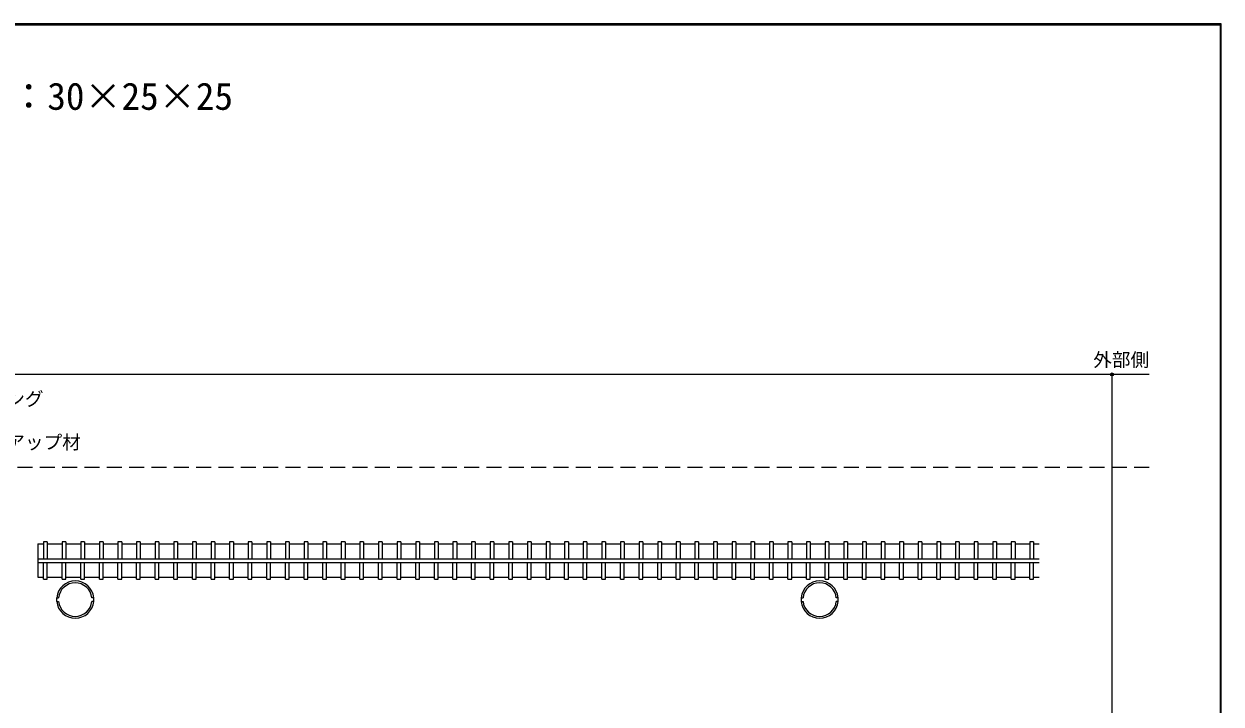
# Model space of a CAD drawing. Units: millimetres at full size, sheet at 1:2; details may follow other scales. Extents: x -280 to 891, y -194 to 194.
# Drawn here: x -41.3 to 280.3, y 11.4 to 194.2 of the extents above; entities that cross this region are included whole.
import ezdxf
from ezdxf.enums import TextEntityAlignment as Align

# ---------------------------------------------------------------- set-up
doc = ezdxf.new("R2010")
doc.units = ezdxf.units.MM
doc.header["$LTSCALE"] = 2
doc.header["$PDMODE"] = 32
doc.header["$PDSIZE"] = 0.8
doc.linetypes.add('DASHED2', pattern=[3, 2, -1])
doc.layers.add('0-0_', color=7, linetype='Continuous', lineweight=9)
doc.layers.add('1-0_', color=5, linetype='Continuous', lineweight=9)
doc.styles.add('ＭＳ ゴシック', font='')
doc.styles.get('ＭＳ ゴシック').set_extended_font_data('MS Gothic')

msp = doc.modelspace()

# ---------------------------------------------------------------- linework, layer by layer
at = {"layer": '0-0_'}
for p, q in [((-280, 193.9), (280, 193.9)), ((280.28, -194.18), (280.28, 194.18))]:
    msp.add_line(p, q, dxfattribs=at)
for points in [[(280.28, 194.18), (-280.28, 194.18), (-280.28, -194.18)], [(280, 193.9), (280, -193.9), (-280, -193.9)]]:
    msp.add_lwpolyline(points, dxfattribs=at)
at = {"layer": '1-0_', "color": 7}
for p, q in [((260.95, 100), (-72.55, 100)), ((250.95, 100), (250.95, -100))]:
    msp.add_line(p, q, dxfattribs=at)
at = {"layer": '1-0_', "color": 7, "linetype": 'DASHED2'}
msp.add_line((260.95, 75), (-240.95, 75), dxfattribs=at)
at = {"layer": '1-0_'}
for p, q in [((-36.062, 55), (-36.062, 50.5)), ((-35.062, 55), (-36.062, 55)), ((-35.062, 55), (-35.062, 50.5)), ((-31.062, 55), (-31.062, 50.5)), ((-30.062, 55), (-31.062, 55)), ((-30.062, 55), (-30.062, 50.5)), ((-25.062, 55), (-26.062, 55)), ((-26.062, 55), (-26.062, 50.5)), ((-25.062, 55), (-25.062, 50.5)), ((-21.062, 55), (-21.062, 50.5)), ((-20.063, 55), (-21.062, 55)), ((-20.063, 55), (-20.063, 50.5)), ((-15.062, 55), (-16.062, 55)), ((-16.062, 55), (-16.062, 50.5)), ((-15.062, 55), (-15.062, 50.5)), ((-10.062, 55), (-11.062, 55)), ((-11.062, 55), (-11.062, 50.5)), ((-10.062, 55), (-10.062, 50.5)), ((-6.062, 55), (-6.062, 50.5)), ((-5.063, 55), (-6.062, 55)), ((-5.063, 55), (-5.063, 50.5)), ((-1.062, 55), (-1.062, 50.5)), ((-0.062, 55), (-1.062, 55)), ((-0.062, 55), (-0.062, 50.5)), ((4.938, 55), (3.938, 55)), ((3.938, 55), (3.938, 50.5)), ((4.938, 55), (4.938, 50.5)), ((9.938, 55), (8.938, 55)), ((8.938, 55), (8.938, 50.5)), ((9.938, 55), (9.938, 50.5)), ((14.938, 55), (13.938, 55)), ((13.938, 55), (13.938, 50.5)), ((14.938, 55), (14.938, 50.5)), ((19.938, 55), (18.938, 55)), ((18.938, 55), (18.938, 50.5)), ((19.938, 55), (19.938, 50.5)), ((23.938, 55), (23.938, 50.5)), ((24.938, 55), (23.938, 55)), ((24.938, 55), (24.938, 50.5)), ((29.938, 55), (28.938, 55)), ((28.938, 55), (28.938, 50.5)), ((29.938, 55), (29.938, 50.5)), ((34.938, 55), (33.938, 55)), ((33.938, 55), (33.938, 50.5)), ((34.938, 55), (34.938, 50.5)), ((38.938, 55), (38.938, 50.5)), ((39.938, 55), (38.938, 55)), ((39.938, 55), (39.938, 50.5)), ((44.938, 55), (43.938, 55)), ((43.938, 55), (43.938, 50.5)), ((44.938, 55), (44.938, 50.5)), ((48.938, 55), (48.938, 50.5)), ((49.938, 55), (48.938, 55)), ((49.938, 55), (49.938, 50.5)), ((54.938, 55), (53.938, 55)), ((53.938, 55), (53.938, 50.5)), ((54.938, 55), (54.938, 50.5)), ((59.938, 55), (58.938, 55)), ((58.938, 55), (58.938, 50.5)), ((59.938, 55), (59.938, 50.5)), ((64.938, 55), (63.938, 55)), ((63.938, 55), (63.938, 50.5)), ((64.938, 55), (64.938, 50.5)), ((69.938, 55), (68.938, 55)), ((68.938, 55), (68.938, 50.5)), ((69.938, 55), (69.938, 50.5)), ((73.938, 55), (73.938, 50.5)), ((74.938, 55), (73.938, 55)), ((74.938, 55), (74.938, 50.5)), ((78.938, 55), (78.938, 50.5)), ((79.938, 55), (78.938, 55)), ((79.938, 55), (79.938, 50.5)), ((84.938, 55), (83.937, 55)), ((83.937, 55), (83.937, 50.5)), ((84.938, 55), (84.938, 50.5)), ((89.938, 55), (88.938, 55)), ((88.938, 55), (88.938, 50.5)), ((89.938, 55), (89.938, 50.5)), ((93.938, 55), (93.938, 50.5)), ((94.937, 55), (93.938, 55)), ((94.937, 55), (94.937, 50.5)), ((98.937, 55), (98.937, 50.5)), ((99.937, 55), (98.937, 55)), ((99.937, 55), (99.937, 50.5)), ((103.937, 55), (103.937, 50.5)), ((104.937, 55), (103.937, 55)), ((104.937, 55), (104.937, 50.5)), ((108.937, 55), (108.937, 50.5)), ((109.937, 55), (108.937, 55)), ((109.937, 55), (109.937, 50.5)), ((113.937, 55), (113.937, 50.5)), ((114.937, 55), (113.937, 55)), ((114.937, 55), (114.937, 50.5)), ((119.938, 55), (118.937, 55)), ((118.937, 55), (118.937, 50.5)), ((119.938, 55), (119.938, 50.5)), ((124.938, 55), (123.938, 55)), ((123.938, 55), (123.938, 50.5)), ((124.938, 55), (124.938, 50.5)), ((128.938, 55), (128.938, 50.5)), ((129.937, 55), (128.938, 55)), ((129.937, 55), (129.937, 50.5)), ((133.937, 55), (133.937, 50.5)), ((134.937, 55), (133.937, 55)), ((134.937, 55), (134.937, 50.5)), ((139.937, 55), (138.937, 55)), ((138.937, 55), (138.937, 50.5)), ((139.937, 55), (139.937, 50.5)), ((144.937, 55), (143.937, 55)), ((143.937, 55), (143.937, 50.5)), ((144.937, 55), (144.937, 50.5)), ((148.937, 55), (148.937, 50.5)), ((149.937, 55), (148.937, 55)), ((149.937, 55), (149.937, 50.5)), ((154.937, 55), (153.937, 55)), ((153.937, 55), (153.937, 50.5)), ((154.937, 55), (154.937, 50.5)), ((158.937, 55), (158.937, 50.5)), ((159.937, 55), (158.937, 55)), ((159.937, 55), (159.937, 50.5)), ((164.937, 55), (163.937, 55)), ((163.937, 55), (163.937, 50.5)), ((164.937, 55), (164.937, 50.5)), ((168.937, 55), (168.937, 50.5)), ((169.937, 55), (168.937, 55)), ((169.937, 55), (169.937, 50.5)), ((174.937, 55), (173.937, 55)), ((173.937, 55), (173.937, 50.5)), ((174.937, 55), (174.937, 50.5)), ((178.937, 55), (178.937, 50.5)), ((179.937, 55), (178.937, 55)), ((179.937, 55), (179.937, 50.5)), ((183.937, 55), (183.937, 50.5)), ((184.937, 55), (183.937, 55)), ((184.937, 55), (184.937, 50.5)), ((189.937, 55), (188.937, 55)), ((188.937, 55), (188.937, 50.5)), ((189.937, 55), (189.937, 50.5)), ((194.937, 55), (193.937, 55)), ((193.937, 55), (193.937, 50.5)), ((194.937, 55), (194.937, 50.5)), ((198.937, 55), (198.937, 50.5)), ((199.937, 55), (198.937, 55)), ((199.937, 55), (199.937, 50.5)), ((204.937, 55), (203.937, 55)), ((203.937, 55), (203.937, 50.5)), ((204.937, 55), (204.937, 50.5)), ((208.937, 55), (208.937, 50.5)), ((209.937, 55), (208.937, 55)), ((209.937, 55), (209.937, 50.5)), ((214.937, 55), (213.937, 55)), ((213.937, 55), (213.937, 50.5)), ((214.937, 55), (214.937, 50.5)), ((218.937, 55), (218.937, 50.5)), ((219.937, 55), (218.937, 55)), ((219.937, 55), (219.937, 50.5)), ((224.937, 55), (223.937, 55)), ((223.937, 55), (223.937, 50.5)), ((224.937, 55), (224.937, 50.5)), ((228.937, 55), (228.937, 50.5)), ((229.937, 55), (228.937, 55)), ((229.937, 55), (229.937, 50.5)), ((-37.55, 50.5), (231.45, 50.5)), ((-37.55, 49.5), (231.45, 49.5)), ((-36.062, 45), (-36.062, 49.5)), ((-35.062, 45), (-35.062, 49.5)), ((-31.062, 45), (-31.062, 49.5)), ((-30.062, 45), (-30.062, 49.5)), ((-26.062, 45), (-26.062, 49.5)), ((-25.062, 45), (-25.062, 49.5)), ((-21.062, 45), (-21.062, 49.5)), ((-20.063, 45), (-20.063, 49.5)), ((-16.062, 45), (-16.062, 49.5)), ((-15.062, 45), (-15.062, 49.5)), ((-11.062, 45), (-11.062, 49.5)), ((-10.062, 45), (-10.062, 49.5)), ((-6.062, 45), (-6.062, 49.5)), ((-5.063, 45), (-5.063, 49.5)), ((-1.062, 45), (-1.062, 49.5)), ((-0.062, 45), (-0.062, 49.5)), ((3.938, 45), (3.938, 49.5)), ((4.938, 45), (4.938, 49.5)), ((8.938, 45), (8.938, 49.5)), ((9.938, 45), (9.938, 49.5)), ((13.938, 45), (13.938, 49.5)), ((14.938, 45), (14.938, 49.5)), ((18.938, 45), (18.938, 49.5)), ((19.938, 45), (19.938, 49.5)), ((23.938, 45), (23.938, 49.5)), ((24.938, 45), (24.938, 49.5)), ((28.938, 45), (28.938, 49.5)), ((29.938, 45), (29.938, 49.5)), ((33.938, 45), (33.938, 49.5)), ((34.938, 45), (34.938, 49.5)), ((38.938, 45), (38.938, 49.5)), ((39.938, 45), (39.938, 49.5)), ((43.938, 45), (43.938, 49.5)), ((44.938, 45), (44.938, 49.5)), ((48.938, 45), (48.938, 49.5)), ((49.938, 45), (49.938, 49.5)), ((53.938, 45), (53.938, 49.5)), ((54.938, 45), (54.938, 49.5)), ((58.938, 45), (58.938, 49.5)), ((59.938, 45), (59.938, 49.5)), ((63.938, 45), (63.938, 49.5)), ((64.938, 45), (64.938, 49.5)), ((68.938, 45), (68.938, 49.5)), ((69.938, 45), (69.938, 49.5)), ((73.938, 45), (73.938, 49.5)), ((74.938, 45), (74.938, 49.5)), ((78.938, 45), (78.938, 49.5)), ((79.938, 45), (79.938, 49.5)), ((83.937, 45), (83.937, 49.5)), ((84.938, 45), (84.938, 49.5)), ((88.938, 45), (88.938, 49.5)), ((89.938, 45), (89.938, 49.5)), ((93.938, 45), (93.938, 49.5)), ((94.937, 45), (94.937, 49.5)), ((98.937, 45), (98.937, 49.5)), ((99.937, 45), (99.937, 49.5)), ((103.937, 45), (103.937, 49.5)), ((104.937, 45), (104.937, 49.5)), ((108.937, 45), (108.937, 49.5)), ((109.937, 45), (109.937, 49.5)), ((113.937, 45), (113.937, 49.5)), ((114.937, 45), (114.937, 49.5)), ((118.937, 45), (118.937, 49.5)), ((119.938, 45), (119.938, 49.5)), ((123.938, 45), (123.938, 49.5)), ((124.938, 45), (124.938, 49.5)), ((128.938, 45), (128.938, 49.5)), ((129.937, 45), (129.937, 49.5)), ((133.937, 45), (133.937, 49.5)), ((134.937, 45), (134.937, 49.5)), ((138.937, 45), (138.937, 49.5)), ((139.937, 45), (139.937, 49.5)), ((143.937, 45), (143.937, 49.5)), ((144.937, 45), (144.937, 49.5)), ((148.937, 45), (148.937, 49.5)), ((149.937, 45), (149.937, 49.5)), ((153.937, 45), (153.937, 49.5)), ((154.937, 45), (154.937, 49.5)), ((158.937, 45), (158.937, 49.5)), ((159.937, 45), (159.937, 49.5)), ((163.937, 45), (163.937, 49.5)), ((164.937, 45), (164.937, 49.5)), ((168.937, 45), (168.937, 49.5)), ((169.937, 45), (169.937, 49.5)), ((173.937, 45), (173.937, 49.5)), ((174.937, 45), (174.937, 49.5)), ((178.937, 45), (178.937, 49.5)), ((179.937, 45), (179.937, 49.5)), ((183.937, 45), (183.937, 49.5)), ((184.937, 45), (184.937, 49.5)), ((188.937, 45), (188.937, 49.5)), ((189.937, 45), (189.937, 49.5)), ((193.937, 45), (193.937, 49.5)), ((194.937, 45), (194.937, 49.5)), ((198.937, 45), (198.937, 49.5)), ((199.937, 45), (199.937, 49.5)), ((203.937, 45), (203.937, 49.5)), ((204.937, 45), (204.937, 49.5)), ((208.937, 45), (208.937, 49.5)), ((209.937, 45), (209.937, 49.5)), ((213.937, 45), (213.937, 49.5)), ((214.937, 45), (214.937, 49.5)), ((218.937, 45), (218.937, 49.5)), ((219.937, 45), (219.937, 49.5)), ((223.937, 45), (223.937, 49.5)), ((224.937, 45), (224.937, 49.5)), ((228.937, 45), (228.937, 49.5)), ((229.937, 45), (229.937, 49.5)), ((-36.062, 45), (-35.062, 45)), ((-31.062, 45), (-30.062, 45)), ((-26.062, 45), (-25.062, 45)), ((-21.062, 45), (-20.063, 45)), ((-16.062, 45), (-15.062, 45)), ((-11.062, 45), (-10.062, 45)), ((-6.062, 45), (-5.063, 45)), ((-1.062, 45), (-0.062, 45)), ((3.938, 45), (4.938, 45)), ((8.938, 45), (9.938, 45)), ((13.938, 45), (14.938, 45)), ((18.938, 45), (19.938, 45)), ((23.938, 45), (24.938, 45)), ((28.938, 45), (29.938, 45)), ((33.938, 45), (34.938, 45)), ((38.938, 45), (39.938, 45)), ((43.938, 45), (44.938, 45)), ((48.938, 45), (49.938, 45)), ((53.938, 45), (54.938, 45)), ((58.938, 45), (59.938, 45)), ((63.938, 45), (64.938, 45)), ((68.938, 45), (69.938, 45)), ((73.938, 45), (74.938, 45)), ((78.938, 45), (79.938, 45)), ((83.937, 45), (84.938, 45)), ((88.938, 45), (89.938, 45)), ((93.938, 45), (94.937, 45)), ((98.937, 45), (99.937, 45)), ((103.937, 45), (104.937, 45)), ((108.937, 45), (109.937, 45)), ((113.937, 45), (114.937, 45)), ((118.937, 45), (119.938, 45)), ((123.938, 45), (124.938, 45)), ((128.938, 45), (129.937, 45)), ((133.937, 45), (134.937, 45)), ((138.937, 45), (139.937, 45)), ((143.937, 45), (144.937, 45)), ((148.937, 45), (149.937, 45)), ((153.937, 45), (154.937, 45)), ((158.937, 45), (159.937, 45)), ((163.937, 45), (164.937, 45)), ((168.937, 45), (169.937, 45)), ((173.937, 45), (174.937, 45)), ((178.937, 45), (179.937, 45)), ((183.937, 45), (184.937, 45)), ((188.937, 45), (189.937, 45)), ((193.937, 45), (194.937, 45)), ((198.937, 45), (199.937, 45)), ((203.937, 45), (204.937, 45)), ((208.937, 45), (209.937, 45)), ((213.937, 45), (214.937, 45)), ((218.937, 45), (219.937, 45)), ((223.937, 45), (224.937, 45)), ((228.937, 45), (229.937, 45))]:
    msp.add_line(p, q, dxfattribs=at)
at = {"layer": '1-0_', "color": 4}
for p, q in [((-37.55, 54.5), (-36.062, 54.5)), ((-37.55, 54.5), (-37.55, 45.5)), ((-35.062, 54.5), (-31.062, 54.5)), ((-30.062, 54.5), (-26.062, 54.5)), ((-25.062, 54.5), (-21.062, 54.5)), ((-20.063, 54.5), (-16.062, 54.5)), ((-15.062, 54.5), (-11.062, 54.5)), ((-10.062, 54.5), (-6.062, 54.5)), ((-5.063, 54.5), (-1.062, 54.5)), ((-0.062, 54.5), (3.938, 54.5)), ((4.938, 54.5), (8.938, 54.5)), ((9.938, 54.5), (13.938, 54.5)), ((14.938, 54.5), (18.938, 54.5)), ((19.938, 54.5), (23.938, 54.5)), ((24.938, 54.5), (28.938, 54.5)), ((29.938, 54.5), (33.938, 54.5)), ((34.938, 54.5), (38.938, 54.5)), ((39.938, 54.5), (43.938, 54.5)), ((44.938, 54.5), (48.938, 54.5)), ((49.938, 54.5), (53.938, 54.5)), ((54.938, 54.5), (58.938, 54.5)), ((59.938, 54.5), (63.938, 54.5)), ((64.938, 54.5), (68.938, 54.5)), ((69.938, 54.5), (73.938, 54.5)), ((74.938, 54.5), (78.938, 54.5)), ((79.938, 54.5), (83.937, 54.5)), ((84.938, 54.5), (88.938, 54.5)), ((89.938, 54.5), (93.938, 54.5)), ((94.937, 54.5), (98.937, 54.5)), ((99.937, 54.5), (103.937, 54.5)), ((104.937, 54.5), (108.937, 54.5)), ((109.937, 54.5), (113.937, 54.5)), ((114.937, 54.5), (118.937, 54.5)), ((119.938, 54.5), (123.938, 54.5)), ((124.938, 54.5), (128.938, 54.5)), ((129.937, 54.5), (133.937, 54.5)), ((134.937, 54.5), (138.937, 54.5)), ((139.937, 54.5), (143.937, 54.5)), ((144.937, 54.5), (148.937, 54.5)), ((149.937, 54.5), (153.937, 54.5)), ((154.937, 54.5), (158.937, 54.5)), ((159.937, 54.5), (163.937, 54.5)), ((164.937, 54.5), (168.937, 54.5)), ((169.937, 54.5), (173.937, 54.5)), ((174.937, 54.5), (178.937, 54.5)), ((179.937, 54.5), (183.937, 54.5)), ((184.937, 54.5), (188.937, 54.5)), ((189.937, 54.5), (193.937, 54.5)), ((194.937, 54.5), (198.937, 54.5)), ((199.937, 54.5), (203.937, 54.5)), ((204.937, 54.5), (208.937, 54.5)), ((209.937, 54.5), (213.937, 54.5)), ((214.937, 54.5), (218.937, 54.5)), ((219.937, 54.5), (223.937, 54.5)), ((224.937, 54.5), (228.937, 54.5)), ((229.937, 54.5), (231.45, 54.5)), ((-37.55, 45.5), (-36.062, 45.5)), ((-35.062, 45.5), (-31.062, 45.5)), ((-30.062, 45.5), (-26.062, 45.5)), ((-25.062, 45.5), (-21.062, 45.5)), ((-20.063, 45.5), (-16.062, 45.5)), ((-15.062, 45.5), (-11.062, 45.5)), ((-10.062, 45.5), (-6.062, 45.5)), ((-5.063, 45.5), (-1.062, 45.5)), ((-0.062, 45.5), (3.938, 45.5)), ((4.938, 45.5), (8.938, 45.5)), ((9.938, 45.5), (13.938, 45.5)), ((14.938, 45.5), (18.938, 45.5)), ((19.938, 45.5), (23.938, 45.5)), ((24.938, 45.5), (28.938, 45.5)), ((29.938, 45.5), (33.938, 45.5)), ((34.938, 45.5), (38.938, 45.5)), ((39.938, 45.5), (43.938, 45.5)), ((44.938, 45.5), (48.938, 45.5)), ((49.938, 45.5), (53.938, 45.5)), ((54.938, 45.5), (58.938, 45.5)), ((59.938, 45.5), (63.938, 45.5)), ((64.938, 45.5), (68.938, 45.5)), ((69.938, 45.5), (73.938, 45.5)), ((74.938, 45.5), (78.938, 45.5)), ((79.938, 45.5), (83.937, 45.5)), ((84.938, 45.5), (88.938, 45.5)), ((89.938, 45.5), (93.938, 45.5)), ((94.937, 45.5), (98.937, 45.5)), ((99.937, 45.5), (103.937, 45.5)), ((104.937, 45.5), (108.937, 45.5)), ((109.937, 45.5), (113.937, 45.5)), ((114.937, 45.5), (118.937, 45.5)), ((119.938, 45.5), (123.938, 45.5)), ((124.938, 45.5), (128.938, 45.5)), ((129.937, 45.5), (133.937, 45.5)), ((134.937, 45.5), (138.937, 45.5)), ((139.937, 45.5), (143.937, 45.5)), ((144.937, 45.5), (148.937, 45.5)), ((149.937, 45.5), (153.937, 45.5)), ((154.937, 45.5), (158.937, 45.5)), ((159.937, 45.5), (163.937, 45.5)), ((164.937, 45.5), (168.937, 45.5)), ((169.937, 45.5), (173.937, 45.5)), ((174.937, 45.5), (178.937, 45.5)), ((179.937, 45.5), (183.937, 45.5)), ((184.937, 45.5), (188.937, 45.5)), ((189.937, 45.5), (193.937, 45.5)), ((194.937, 45.5), (198.937, 45.5)), ((199.937, 45.5), (203.937, 45.5)), ((204.937, 45.5), (208.937, 45.5)), ((209.937, 45.5), (213.937, 45.5)), ((214.937, 45.5), (218.937, 45.5)), ((219.937, 45.5), (223.937, 45.5)), ((224.937, 45.5), (228.937, 45.5)), ((229.937, 45.5), (231.45, 45.5))]:
    msp.add_line(p, q, dxfattribs=at)
at = {"layer": '1-0_', "color": 3}
for p, q in [((-32.527, 40), (-32.022, 40)), ((-32.527, 39), (-32.022, 39)), ((-22.573, 40), (-23.078, 40)), ((-22.573, 39), (-23.078, 39)), ((167.473, 40), (167.978, 40)), ((167.473, 39), (167.978, 39)), ((177.427, 40), (176.922, 40)), ((177.427, 39), (176.922, 39))]:
    msp.add_line(p, q, dxfattribs=at)
at = {"layer": '1-0_', "color": 4}
for centre, start, end in [((-27.55, 39.5), 5.7392, 174.26079), ((172.45, 39.5), 5.7392, 174.26079), ((-27.55, 39.5), 185.7392, 354.26079), ((172.45, 39.5), 185.7392, 354.26079)]:
    msp.add_arc(centre, 5, start, end, dxfattribs=at)
at = {"layer": '1-0_', "color": 3}
for centre, radius, start, end in [((-27.55, 39.5), 4.5, 6.37939, 173.62061), ((172.45, 39.5), 4.5, 6.37939, 173.62061), ((-27.05, 39.5), 5.5, 174.78407, 185.21593), ((-27.55, 39.5), 4.5, 186.37939, 353.62062), ((-28.05, 39.5), 5.5, 354.78407, 5.21593), ((172.95, 39.5), 5.5, 174.78407, 185.21593), ((172.45, 39.5), 4.5, 186.37939, 353.62062), ((171.95, 39.5), 5.5, 354.78407, 5.21593)]:
    msp.add_arc(centre, radius, start, end, dxfattribs=at)
at = {"layer": '1-0_', "color": 7}
msp.add_point((250.95, 100), dxfattribs=at)

# ---------------------------------------------------------------- texts
at = {"layer": '0-0_', "style": 'ＭＳ ゴシック'}
msp.add_text('推奨木製目地棒(現場調達)：30×25×25', height=7.331, dxfattribs=at).set_placement((-165, 168.9), align=Align.BOTTOM_LEFT)
at = {"layer": '1-0_', "color": 7, "style": 'ＭＳ ゴシック'}
for s, p in [('外部側', (245.95, 101)), ('シーリング', (-61.05, 90.5)), ('バックアップ材', (-61.05, 78.85))]:
    msp.add_text(s, height=3.666, dxfattribs=at).set_placement(p, align=Align.BOTTOM_LEFT)

doc.saveas('drawing.dxf')
